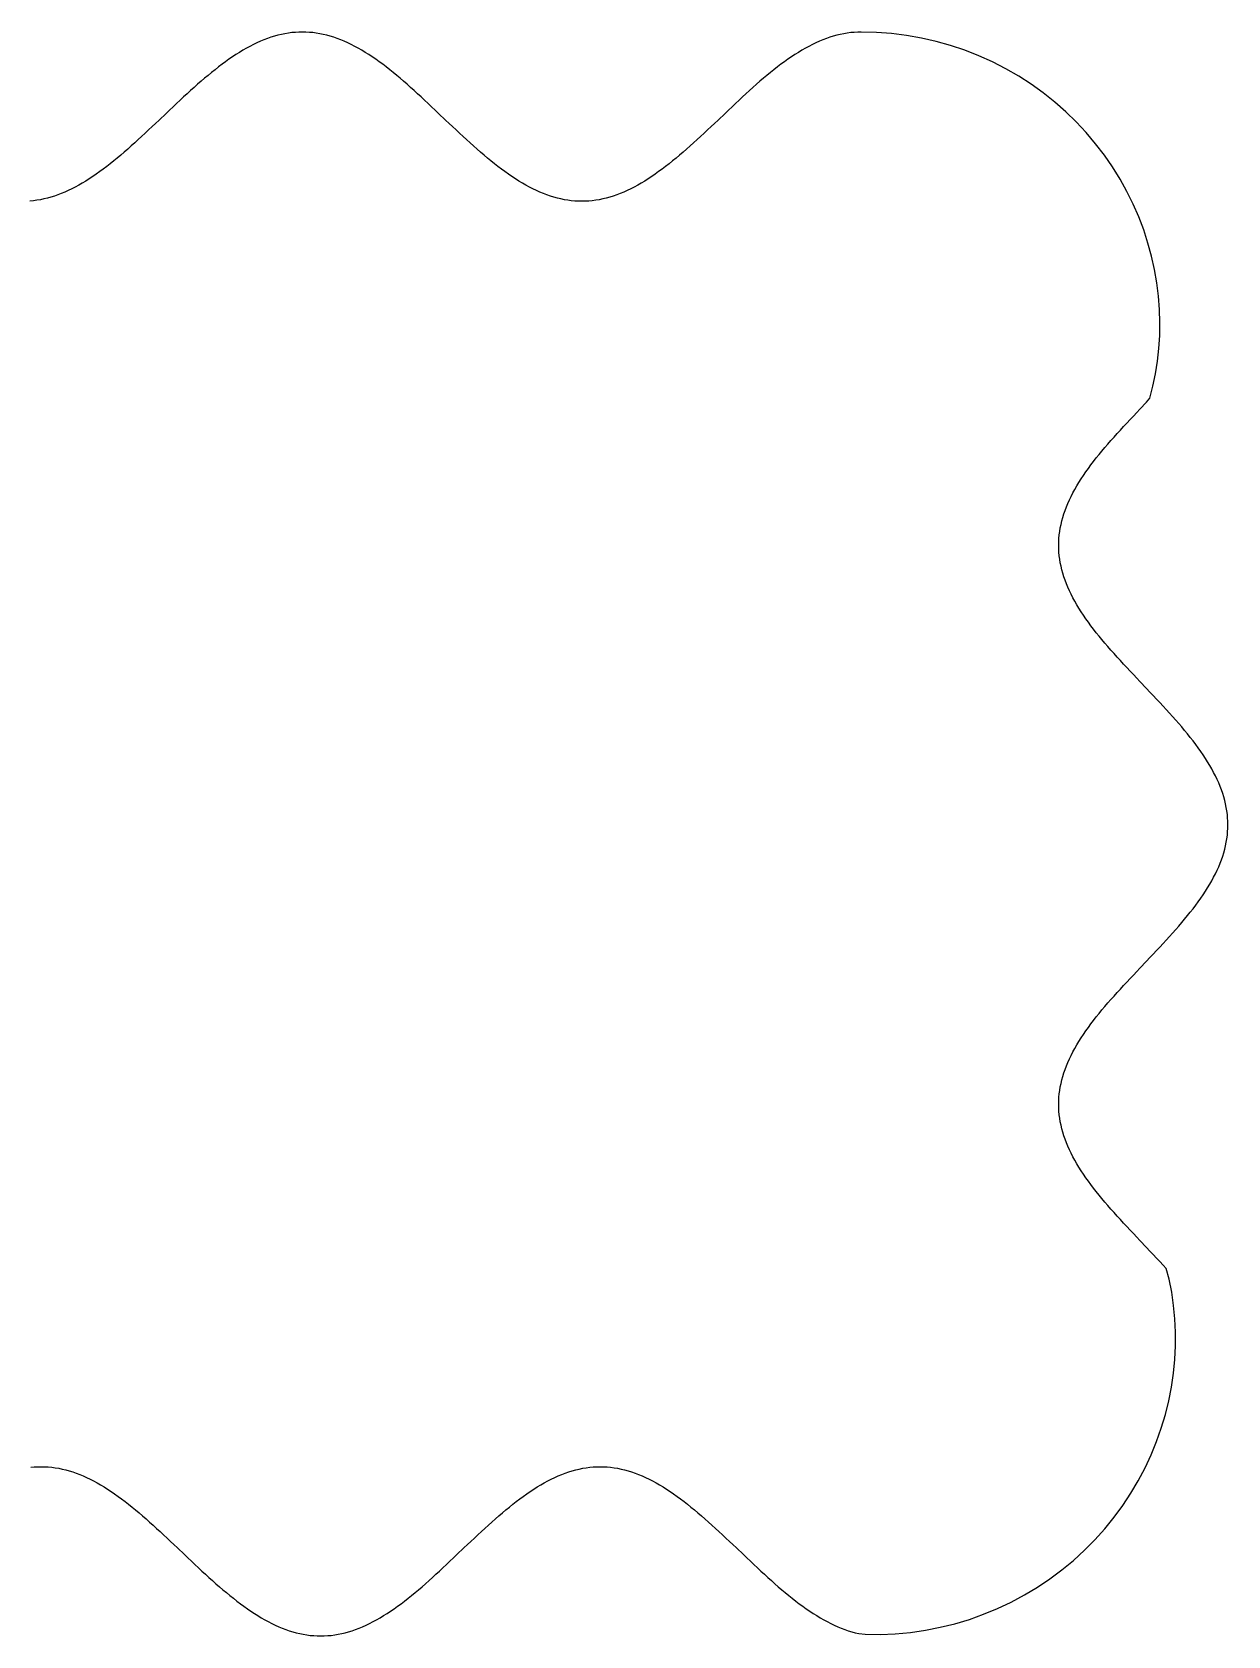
# Model space of a CAD drawing. Header units: metres. Extents: x -17 to 67.8, y -17 to 42.
# Drawn here: x 25.4 to 67.8, y -17 to 39.9 of the extents above; entities that cross this region are included whole.
import ezdxf

# ---------------------------------------------------------------- set-up
doc = ezdxf.new("R2010")
doc.units = ezdxf.units.M

msp = doc.modelspace()

# ---------------------------------------------------------------- linework, layer by layer
for p, q in [((34.3638, 39.8024), (34.2399, 39.7771)), ((34.4876, 39.8231), (34.3638, 39.8024)), ((34.6115, 39.8392), (34.4876, 39.8231)), ((34.7353, 39.8507), (34.6115, 39.8392)), ((34.8592, 39.8577), (34.7353, 39.8507)), ((34.983, 39.86), (34.8592, 39.8577)), ((35.1069, 39.8577), (34.983, 39.86)), ((35.2307, 39.8507), (35.1069, 39.8577)), ((35.3546, 39.8392), (35.2307, 39.8507)), ((35.4785, 39.8231), (35.3546, 39.8392)), ((35.6023, 39.8024), (35.4785, 39.8231)), ((35.7262, 39.7771), (35.6023, 39.8024)), ((54.1807, 39.8024), (54.0569, 39.7771)), ((54.3046, 39.8231), (54.1807, 39.8024)), ((54.4284, 39.8392), (54.3046, 39.8231)), ((54.5523, 39.8507), (54.4284, 39.8392)), ((54.6761, 39.8577), (54.5523, 39.8507)), ((54.8, 39.86), (54.6761, 39.8577)), ((55.3365, 39.8466), (54.8, 39.86)), ((55.8714, 39.8065), (55.3365, 39.8466)), ((56.4034, 39.7398), (55.8714, 39.8065)), ((33.0013, 39.287), (32.8775, 39.2159)), ((33.1252, 39.3544), (33.0013, 39.287)), ((33.2491, 39.4179), (33.1252, 39.3544)), ((33.3729, 39.4775), (33.2491, 39.4179)), ((33.4968, 39.533), (33.3729, 39.4775)), ((33.6206, 39.5844), (33.4968, 39.533)), ((33.7445, 39.6316), (33.6206, 39.5844)), ((33.8683, 39.6746), (33.7445, 39.6316)), ((33.9922, 39.7132), (33.8683, 39.6746)), ((34.116, 39.7474), (33.9922, 39.7132)), ((34.2399, 39.7771), (34.116, 39.7474)), ((35.85, 39.7474), (35.7262, 39.7771)), ((35.9739, 39.7132), (35.85, 39.7474)), ((36.0977, 39.6746), (35.9739, 39.7132)), ((36.2216, 39.6316), (36.0977, 39.6746)), ((36.3455, 39.5844), (36.2216, 39.6316)), ((36.4693, 39.533), (36.3455, 39.5844)), ((36.5932, 39.4775), (36.4693, 39.533)), ((36.717, 39.4179), (36.5932, 39.4775)), ((36.8409, 39.3544), (36.717, 39.4179)), ((36.9647, 39.287), (36.8409, 39.3544)), ((37.0886, 39.2159), (36.9647, 39.287)), ((52.8183, 39.287), (52.6944, 39.2159)), ((52.9422, 39.3544), (52.8183, 39.287)), ((53.066, 39.4179), (52.9422, 39.3544)), ((53.1899, 39.4775), (53.066, 39.4179)), ((53.3137, 39.533), (53.1899, 39.4775)), ((53.4376, 39.5844), (53.3137, 39.533)), ((53.5614, 39.6316), (53.4376, 39.5844)), ((53.6853, 39.6746), (53.5614, 39.6316)), ((53.8091, 39.7132), (53.6853, 39.6746)), ((53.933, 39.7474), (53.8091, 39.7132)), ((54.0569, 39.7771), (53.933, 39.7474)), ((56.931, 39.6467), (56.4034, 39.7398)), ((57.4527, 39.5276), (56.931, 39.6467)), ((57.9671, 39.3828), (57.4527, 39.5276)), ((58.4728, 39.2129), (57.9671, 39.3828)), ((32.1344, 38.7173), (32.0105, 38.6234)), ((32.2582, 38.8083), (32.1344, 38.7173)), ((32.3821, 38.8964), (32.2582, 38.8083)), ((32.5059, 38.9813), (32.3821, 38.8964)), ((32.6298, 39.063), (32.5059, 38.9813)), ((32.7536, 39.1412), (32.6298, 39.063)), ((32.8775, 39.2159), (32.7536, 39.1412)), ((37.2124, 39.1412), (37.0886, 39.2159)), ((37.3363, 39.063), (37.2124, 39.1412)), ((37.4602, 38.9813), (37.3363, 39.063)), ((37.584, 38.8964), (37.4602, 38.9813)), ((37.7079, 38.8083), (37.584, 38.8964)), ((37.8317, 38.7173), (37.7079, 38.8083)), ((37.9556, 38.6234), (37.8317, 38.7173)), ((51.9513, 38.7173), (51.8275, 38.6234)), ((52.0752, 38.8083), (51.9513, 38.7173)), ((52.199, 38.8964), (52.0752, 38.8083)), ((52.3229, 38.9813), (52.199, 38.8964)), ((52.4467, 39.063), (52.3229, 38.9813)), ((52.5706, 39.1412), (52.4467, 39.063)), ((52.6944, 39.2159), (52.5706, 39.1412)), ((58.9684, 39.0185), (58.4728, 39.2129)), ((59.4527, 38.8001), (58.9684, 39.0185)), ((59.9243, 38.5585), (59.4527, 38.8001)), ((31.3912, 38.116), (31.2674, 38.008)), ((31.5151, 38.222), (31.3912, 38.116)), ((31.6389, 38.3259), (31.5151, 38.222)), ((31.7628, 38.4275), (31.6389, 38.3259)), ((31.8866, 38.5267), (31.7628, 38.4275)), ((32.0105, 38.6234), (31.8866, 38.5267)), ((38.0794, 38.5267), (37.9556, 38.6234)), ((38.2033, 38.4275), (38.0794, 38.5267)), ((38.3271, 38.3259), (38.2033, 38.4275)), ((38.451, 38.222), (38.3271, 38.3259)), ((38.5749, 38.116), (38.451, 38.222)), ((38.6987, 38.008), (38.5749, 38.116)), ((51.2082, 38.116), (51.0843, 38.008)), ((51.332, 38.222), (51.2082, 38.116)), ((51.4559, 38.3259), (51.332, 38.222)), ((51.5797, 38.4275), (51.4559, 38.3259)), ((51.7036, 38.5267), (51.5797, 38.4275)), ((51.8275, 38.6234), (51.7036, 38.5267)), ((60.382, 38.2947), (59.9243, 38.5585)), ((60.8248, 38.0093), (60.382, 38.2947)), ((30.7719, 37.5603), (30.6481, 37.4453)), ((30.8958, 37.6743), (30.7719, 37.5603)), ((31.0196, 37.787), (30.8958, 37.6743)), ((31.1435, 37.8983), (31.0196, 37.787)), ((31.2674, 38.008), (31.1435, 37.8983)), ((38.8226, 37.8983), (38.6987, 38.008)), ((38.9464, 37.787), (38.8226, 37.8983)), ((39.0703, 37.6743), (38.9464, 37.787)), ((39.1941, 37.5603), (39.0703, 37.6743)), ((39.318, 37.4453), (39.1941, 37.5603)), ((50.5889, 37.5603), (50.465, 37.4453)), ((50.7127, 37.6743), (50.5889, 37.5603)), ((50.8366, 37.787), (50.7127, 37.6743)), ((50.9605, 37.8983), (50.8366, 37.787)), ((51.0843, 38.008), (50.9605, 37.8983)), ((61.2514, 37.7034), (60.8248, 38.0093)), ((61.6609, 37.378), (61.2514, 37.7034)), ((30.1526, 36.9778), (29.9049, 36.7422)), ((30.2765, 37.0954), (30.1526, 36.9778)), ((30.4004, 37.2126), (30.2765, 37.0954)), ((30.5242, 37.3293), (30.4004, 37.2126)), ((30.6481, 37.4453), (30.5242, 37.3293)), ((39.4418, 37.3293), (39.318, 37.4453)), ((39.5657, 37.2126), (39.4418, 37.3293)), ((39.6896, 37.0954), (39.5657, 37.2126)), ((39.8134, 36.9778), (39.6896, 37.0954)), ((40.0611, 36.7422), (39.8134, 36.9778)), ((49.9696, 36.9778), (49.7219, 36.7422)), ((50.0935, 37.0954), (49.9696, 36.9778)), ((50.2173, 37.2126), (50.0935, 37.0954)), ((50.3412, 37.3293), (50.2173, 37.2126)), ((50.465, 37.4453), (50.3412, 37.3293)), ((62.0524, 37.0341), (61.6609, 37.378)), ((62.4248, 36.673), (62.0524, 37.0341)), ((29.5334, 36.3907), (29.4095, 36.2747)), ((29.6572, 36.5074), (29.5334, 36.3907)), ((29.7811, 36.6246), (29.6572, 36.5074)), ((29.9049, 36.7422), (29.7811, 36.6246)), ((40.185, 36.6246), (40.0611, 36.7422)), ((40.3088, 36.5074), (40.185, 36.6246)), ((40.4327, 36.3907), (40.3088, 36.5074)), ((40.5565, 36.2747), (40.4327, 36.3907)), ((49.3503, 36.3907), (49.2265, 36.2747)), ((49.4742, 36.5074), (49.3503, 36.3907)), ((49.598, 36.6246), (49.4742, 36.5074)), ((49.7219, 36.7422), (49.598, 36.6246)), ((62.7774, 36.2956), (62.4248, 36.673)), ((29.0379, 35.9329), (28.9141, 35.8216)), ((29.1618, 36.0457), (29.0379, 35.9329)), ((29.2857, 36.1597), (29.1618, 36.0457)), ((29.4095, 36.2747), (29.2857, 36.1597)), ((40.6804, 36.1597), (40.5565, 36.2747)), ((40.8043, 36.0457), (40.6804, 36.1597)), ((40.9281, 35.9329), (40.8043, 36.0457)), ((41.052, 35.8216), (40.9281, 35.9329)), ((48.8549, 35.9329), (48.731, 35.8216)), ((48.9788, 36.0457), (48.8549, 35.9329)), ((49.1026, 36.1597), (48.9788, 36.0457)), ((49.2265, 36.2747), (49.1026, 36.1597)), ((63.1095, 35.9033), (62.7774, 36.2956)), ((63.4204, 35.4972), (63.1095, 35.9033)), ((28.2948, 35.2925), (28.171, 35.1933)), ((28.4187, 35.3941), (28.2948, 35.2925)), ((28.5425, 35.498), (28.4187, 35.3941)), ((28.6664, 35.604), (28.5425, 35.498)), ((28.7902, 35.7119), (28.6664, 35.604)), ((28.9141, 35.8216), (28.7902, 35.7119)), ((41.1758, 35.7119), (41.052, 35.8216)), ((41.2997, 35.604), (41.1758, 35.7119)), ((41.4236, 35.498), (41.2997, 35.604)), ((41.5474, 35.3941), (41.4236, 35.498)), ((41.6713, 35.2925), (41.5474, 35.3941)), ((41.7951, 35.1933), (41.6713, 35.2925)), ((48.1118, 35.2925), (47.9879, 35.1933)), ((48.2356, 35.3941), (48.1118, 35.2925)), ((48.3595, 35.498), (48.2356, 35.3941)), ((48.4833, 35.604), (48.3595, 35.498)), ((48.6072, 35.7119), (48.4833, 35.604)), ((48.731, 35.8216), (48.6072, 35.7119)), ((63.7095, 35.0787), (63.4204, 35.4972)), ((27.5517, 34.7387), (27.4278, 34.657)), ((27.6755, 34.8236), (27.5517, 34.7387)), ((27.7994, 34.9117), (27.6755, 34.8236)), ((27.9232, 35.0027), (27.7994, 34.9117)), ((28.0471, 35.0966), (27.9232, 35.0027)), ((28.171, 35.1933), (28.0471, 35.0966)), ((41.919, 35.0966), (41.7951, 35.1933)), ((42.0428, 35.0027), (41.919, 35.0966)), ((42.1667, 34.9117), (42.0428, 35.0027)), ((42.2905, 34.8236), (42.1667, 34.9117)), ((42.4144, 34.7387), (42.2905, 34.8236)), ((42.5383, 34.657), (42.4144, 34.7387)), ((47.3686, 34.7387), (47.2448, 34.657)), ((47.4925, 34.8236), (47.3686, 34.7387)), ((47.6163, 34.9117), (47.4925, 34.8236)), ((47.7402, 35.0027), (47.6163, 34.9117)), ((47.8641, 35.0966), (47.7402, 35.0027)), ((47.9879, 35.1933), (47.8641, 35.0966)), ((63.9764, 34.649), (63.7095, 35.0787)), ((26.437, 34.1356), (26.3131, 34.0883)), ((26.5608, 34.187), (26.437, 34.1356)), ((26.6847, 34.2425), (26.5608, 34.187)), ((26.8085, 34.3021), (26.6847, 34.2425)), ((26.9324, 34.3656), (26.8085, 34.3021)), ((27.0563, 34.4329), (26.9324, 34.3656)), ((27.1801, 34.504), (27.0563, 34.4329)), ((27.304, 34.5788), (27.1801, 34.504)), ((27.4278, 34.657), (27.304, 34.5788)), ((42.6621, 34.5788), (42.5383, 34.657)), ((42.786, 34.504), (42.6621, 34.5788)), ((42.9098, 34.4329), (42.786, 34.504)), ((43.0337, 34.3656), (42.9098, 34.4329)), ((43.1575, 34.3021), (43.0337, 34.3656)), ((43.2814, 34.2425), (43.1575, 34.3021)), ((43.4052, 34.187), (43.2814, 34.2425)), ((43.5291, 34.1356), (43.4052, 34.187)), ((43.653, 34.0883), (43.5291, 34.1356)), ((46.2539, 34.1356), (46.1301, 34.0883)), ((46.3778, 34.187), (46.2539, 34.1356)), ((46.5016, 34.2425), (46.3778, 34.187)), ((46.6255, 34.3021), (46.5016, 34.2425)), ((46.7494, 34.3656), (46.6255, 34.3021)), ((46.8732, 34.4329), (46.7494, 34.3656)), ((46.9971, 34.504), (46.8732, 34.4329)), ((47.1209, 34.5788), (46.9971, 34.504)), ((47.2448, 34.657), (47.1209, 34.5788)), ((64.2206, 34.2095), (63.9764, 34.649)), ((64.4419, 33.7614), (64.2206, 34.2095)), ((25.4461, 33.8808), (25.3223, 33.8692)), ((25.57, 33.8969), (25.4461, 33.8808)), ((25.6938, 33.9176), (25.57, 33.8969)), ((25.8177, 33.9429), (25.6938, 33.9176)), ((25.9415, 33.9726), (25.8177, 33.9429)), ((26.0654, 34.0068), (25.9415, 33.9726)), ((26.1893, 34.0454), (26.0654, 34.0068)), ((26.3131, 34.0883), (26.1893, 34.0454)), ((43.7768, 34.0454), (43.653, 34.0883)), ((43.9007, 34.0068), (43.7768, 34.0454)), ((44.0245, 33.9726), (43.9007, 34.0068)), ((44.1484, 33.9429), (44.0245, 33.9726)), ((44.2722, 33.9176), (44.1484, 33.9429)), ((44.3961, 33.8969), (44.2722, 33.9176)), ((44.5199, 33.8808), (44.3961, 33.8969)), ((44.6438, 33.8692), (44.5199, 33.8808)), ((44.7677, 33.8623), (44.6438, 33.8692)), ((44.8915, 33.86), (44.7677, 33.8623)), ((45.0154, 33.8623), (44.8915, 33.86)), ((45.1392, 33.8692), (45.0154, 33.8623)), ((45.2631, 33.8808), (45.1392, 33.8692)), ((45.3869, 33.8969), (45.2631, 33.8808)), ((45.5108, 33.9176), (45.3869, 33.8969)), ((45.6346, 33.9429), (45.5108, 33.9176)), ((45.7585, 33.9726), (45.6346, 33.9429)), ((45.8824, 34.0068), (45.7585, 33.9726)), ((46.0062, 34.0454), (45.8824, 34.0068)), ((46.1301, 34.0883), (46.0062, 34.0454)), ((64.6399, 33.3061), (64.4419, 33.7614)), ((64.8146, 32.8449), (64.6399, 33.3061)), ((64.9659, 32.3791), (64.8146, 32.8449)), ((65.0938, 31.9101), (64.9659, 32.3791)), ((65.1984, 31.439), (65.0938, 31.9101)), ((65.2798, 30.9673), (65.1984, 31.439)), ((65.3384, 30.496), (65.2798, 30.9673)), ((65.3744, 30.0265), (65.3384, 30.496)), ((65.3882, 29.5598), (65.3744, 30.0265)), ((65.3513, 28.6397), (65.3804, 29.0972)), ((65.3804, 29.0972), (65.3882, 29.5598)), ((65.3016, 28.1882), (65.3513, 28.6397)), ((65.2319, 27.7439), (65.3016, 28.1882)), ((65.0354, 26.88), (65.1429, 27.3075)), ((65.1429, 27.3075), (65.2319, 27.7439)), ((64.6822, 26.4943), (64.9178, 26.742)), ((64.9178, 26.742), (65.0354, 26.88)), ((64.3307, 26.1227), (64.4474, 26.2466)), ((64.4474, 26.2466), (64.5646, 26.3704)), ((64.5646, 26.3704), (64.6822, 26.4943)), ((63.7616, 25.5034), (63.8729, 25.6273)), ((63.8729, 25.6273), (63.9857, 25.7511)), ((63.9857, 25.7511), (64.0997, 25.875)), ((64.0997, 25.875), (64.2147, 25.9989)), ((64.2147, 25.9989), (64.3307, 26.1227)), ((63.3341, 25.008), (63.438, 25.1319)), ((63.438, 25.1319), (63.544, 25.2557)), ((63.544, 25.2557), (63.6519, 25.3796)), ((63.6519, 25.3796), (63.7616, 25.5034)), ((62.8517, 24.3887), (62.9427, 24.5126)), ((62.9427, 24.5126), (63.0366, 24.6364)), ((63.0366, 24.6364), (63.1333, 24.7603)), ((63.1333, 24.7603), (63.2325, 24.8842)), ((63.2325, 24.8842), (63.3341, 25.008)), ((62.444, 23.7695), (62.5188, 23.8933)), ((62.5188, 23.8933), (62.597, 24.0172)), ((62.597, 24.0172), (62.6787, 24.141)), ((62.6787, 24.141), (62.7636, 24.2649)), ((62.7636, 24.2649), (62.8517, 24.3887)), ((62.1825, 23.274), (62.2421, 23.3979)), ((62.2421, 23.3979), (62.3056, 23.5217)), ((62.3056, 23.5217), (62.3729, 23.6456)), ((62.3729, 23.6456), (62.444, 23.7695)), ((61.9468, 22.6548), (61.9854, 22.7786)), ((61.9854, 22.7786), (62.0284, 22.9025)), ((62.0284, 22.9025), (62.0756, 23.0263)), ((62.0756, 23.0263), (62.127, 23.1502)), ((62.127, 23.1502), (62.1825, 23.274)), ((61.8369, 22.1593), (61.8576, 22.2832)), ((61.8576, 22.2832), (61.8829, 22.407)), ((61.8829, 22.407), (61.9126, 22.5309)), ((61.9126, 22.5309), (61.9468, 22.6548)), ((61.8, 21.6639), (61.8023, 21.7878)), ((61.8023, 21.5401), (61.8, 21.6639)), ((61.8023, 21.7878), (61.8092, 21.9116)), ((61.8092, 21.9116), (61.8208, 22.0355)), ((61.8208, 22.0355), (61.8369, 22.1593)), ((61.8092, 21.4162), (61.8023, 21.5401)), ((61.8208, 21.2923), (61.8092, 21.4162)), ((61.8369, 21.1685), (61.8208, 21.2923)), ((61.8576, 21.0446), (61.8369, 21.1685)), ((61.8829, 20.9208), (61.8576, 21.0446)), ((61.9126, 20.7969), (61.8829, 20.9208)), ((61.9468, 20.673), (61.9126, 20.7969)), ((61.9854, 20.5492), (61.9468, 20.673)), ((62.0284, 20.4253), (61.9854, 20.5492)), ((62.0756, 20.3015), (62.0284, 20.4253)), ((62.127, 20.1776), (62.0756, 20.3015)), ((62.1825, 20.0538), (62.127, 20.1776)), ((62.2421, 19.9299), (62.1825, 20.0538)), ((62.3056, 19.8061), (62.2421, 19.9299)), ((62.3729, 19.6822), (62.3056, 19.8061)), ((62.444, 19.5583), (62.3729, 19.6822)), ((62.5188, 19.4345), (62.444, 19.5583)), ((62.597, 19.3106), (62.5188, 19.4345)), ((62.6787, 19.1868), (62.597, 19.3106)), ((62.7636, 19.0629), (62.6787, 19.1868)), ((62.8517, 18.9391), (62.7636, 19.0629)), ((62.9427, 18.8152), (62.8517, 18.9391)), ((63.0366, 18.6914), (62.9427, 18.8152)), ((63.1333, 18.5675), (63.0366, 18.6914)), ((63.2325, 18.4436), (63.1333, 18.5675)), ((63.3341, 18.3198), (63.2325, 18.4436)), ((63.438, 18.1959), (63.3341, 18.3198)), ((63.544, 18.0721), (63.438, 18.1959)), ((63.6519, 17.9482), (63.544, 18.0721)), ((63.7616, 17.8244), (63.6519, 17.9482)), ((63.8729, 17.7005), (63.7616, 17.8244)), ((63.9857, 17.5767), (63.8729, 17.7005)), ((64.0997, 17.4528), (63.9857, 17.5767)), ((64.2147, 17.3289), (64.0997, 17.4528)), ((64.3307, 17.2051), (64.2147, 17.3289)), ((64.4474, 17.0812), (64.3307, 17.2051)), ((64.5646, 16.9574), (64.4474, 17.0812)), ((64.6822, 16.8335), (64.5646, 16.9574)), ((64.9178, 16.5858), (64.6822, 16.8335)), ((65.0354, 16.462), (64.9178, 16.5858)), ((65.1526, 16.3381), (65.0354, 16.462)), ((65.2693, 16.2142), (65.1526, 16.3381)), ((65.3853, 16.0904), (65.2693, 16.2142)), ((65.5003, 15.9665), (65.3853, 16.0904)), ((65.6143, 15.8427), (65.5003, 15.9665)), ((65.7271, 15.7188), (65.6143, 15.8427)), ((65.8383, 15.595), (65.7271, 15.7188)), ((65.948, 15.4711), (65.8383, 15.595)), ((66.056, 15.3472), (65.948, 15.4711)), ((66.162, 15.2234), (66.056, 15.3472)), ((66.2659, 15.0995), (66.162, 15.2234)), ((66.3675, 14.9757), (66.2659, 15.0995)), ((66.4667, 14.8518), (66.3675, 14.9757)), ((66.5634, 14.728), (66.4667, 14.8518)), ((66.6573, 14.6041), (66.5634, 14.728)), ((66.7483, 14.4803), (66.6573, 14.6041)), ((66.8364, 14.3564), (66.7483, 14.4803)), ((66.9213, 14.2325), (66.8364, 14.3564)), ((67.003, 14.1087), (66.9213, 14.2325)), ((67.0812, 13.9848), (67.003, 14.1087)), ((67.1559, 13.861), (67.0812, 13.9848)), ((67.2271, 13.7371), (67.1559, 13.861)), ((67.2944, 13.6133), (67.2271, 13.7371)), ((67.3579, 13.4894), (67.2944, 13.6133)), ((67.4175, 13.3656), (67.3579, 13.4894)), ((67.473, 13.2417), (67.4175, 13.3656)), ((67.5244, 13.1178), (67.473, 13.2417)), ((67.5716, 12.994), (67.5244, 13.1178)), ((67.6146, 12.8701), (67.5716, 12.994)), ((67.6532, 12.7463), (67.6146, 12.8701)), ((67.6874, 12.6224), (67.6532, 12.7463)), ((67.7171, 12.4986), (67.6874, 12.6224)), ((67.7424, 12.3747), (67.7171, 12.4986)), ((67.7631, 12.2509), (67.7424, 12.3747)), ((67.7792, 12.127), (67.7631, 12.2509)), ((67.7907, 12.0031), (67.7792, 12.127)), ((67.7977, 11.8793), (67.7907, 12.0031)), ((67.7631, 11.26), (67.7792, 11.3839)), ((67.7792, 11.3839), (67.7907, 11.5077)), ((67.7907, 11.5077), (67.7977, 11.6316)), ((67.8, 11.7554), (67.7977, 11.8793)), ((67.7977, 11.6316), (67.8, 11.7554)), ((67.6532, 10.7646), (67.6874, 10.8884)), ((67.6874, 10.8884), (67.7171, 11.0123)), ((67.7171, 11.0123), (67.7424, 11.1361)), ((67.7424, 11.1361), (67.7631, 11.26)), ((67.4175, 10.1453), (67.473, 10.2691)), ((67.473, 10.2691), (67.5244, 10.393)), ((67.5244, 10.393), (67.5716, 10.5169)), ((67.5716, 10.5169), (67.6146, 10.6407)), ((67.6146, 10.6407), (67.6532, 10.7646)), ((67.1559, 9.64987), (67.2271, 9.77373)), ((67.2271, 9.77373), (67.2944, 9.89758)), ((67.2944, 9.89758), (67.3579, 10.0214)), ((67.3579, 10.0214), (67.4175, 10.1453)), ((66.7483, 9.03059), (66.8364, 9.15445)), ((66.8364, 9.15445), (66.9213, 9.27831)), ((66.9213, 9.27831), (67.003, 9.40216)), ((67.003, 9.40216), (67.0812, 9.52602)), ((67.0812, 9.52602), (67.1559, 9.64987)), ((66.2659, 8.41132), (66.3675, 8.53517)), ((66.3675, 8.53517), (66.4667, 8.65903)), ((66.4667, 8.65903), (66.5634, 8.78288)), ((66.5634, 8.78288), (66.6573, 8.90674)), ((66.6573, 8.90674), (66.7483, 9.03059)), ((65.8383, 7.91589), (65.948, 8.03975)), ((65.948, 8.03975), (66.056, 8.1636)), ((66.056, 8.1636), (66.162, 8.28746)), ((66.162, 8.28746), (66.2659, 8.41132)), ((65.2693, 7.29662), (65.3853, 7.42047)), ((65.3853, 7.42047), (65.5003, 7.54433)), ((65.5003, 7.54433), (65.6143, 7.66818)), ((65.6143, 7.66818), (65.7271, 7.79204)), ((65.7271, 7.79204), (65.8383, 7.91589)), ((64.6822, 6.67734), (64.9178, 6.92505)), ((64.9178, 6.92505), (65.0354, 7.0489)), ((65.0354, 7.0489), (65.1526, 7.17276)), ((65.1526, 7.17276), (65.2693, 7.29662)), ((64.2147, 6.1819), (64.3307, 6.30576)), ((64.3307, 6.30576), (64.4474, 6.42963)), ((64.4474, 6.42963), (64.5646, 6.55348)), ((64.5646, 6.55348), (64.6822, 6.67734)), ((63.6519, 5.56262), (63.7616, 5.68648)), ((63.7616, 5.68648), (63.8729, 5.81033)), ((63.8729, 5.81033), (63.9857, 5.93419)), ((63.9857, 5.93419), (64.0997, 6.05804)), ((64.0997, 6.05804), (64.2147, 6.1819)), ((63.2325, 5.0672), (63.3341, 5.19106)), ((63.3341, 5.19106), (63.438, 5.31491)), ((63.438, 5.31491), (63.544, 5.43877)), ((63.544, 5.43877), (63.6519, 5.56262)), ((62.7636, 4.44792), (62.8517, 4.57178)), ((62.8517, 4.57178), (62.9427, 4.69563)), ((62.9427, 4.69563), (63.0366, 4.81949)), ((63.0366, 4.81949), (63.1333, 4.94334)), ((63.1333, 4.94334), (63.2325, 5.0672)), ((62.444, 3.9525), (62.5188, 4.07635)), ((62.5188, 4.07635), (62.597, 4.20021)), ((62.597, 4.20021), (62.6787, 4.32407)), ((62.6787, 4.32407), (62.7636, 4.44792)), ((62.127, 3.33322), (62.1825, 3.45708)), ((62.1825, 3.45708), (62.2421, 3.58093)), ((62.2421, 3.58093), (62.3056, 3.70479)), ((62.3056, 3.70479), (62.3729, 3.82864)), ((62.3729, 3.82864), (62.444, 3.9525)), ((61.9468, 2.8378), (61.9854, 2.96165)), ((61.9854, 2.96165), (62.0284, 3.08551)), ((62.0284, 3.08551), (62.0756, 3.20937)), ((62.0756, 3.20937), (62.127, 3.33322)), ((61.8208, 2.21852), (61.8369, 2.34238)), ((61.8369, 2.34238), (61.8576, 2.46623)), ((61.8576, 2.46623), (61.8829, 2.59009)), ((61.8829, 2.59009), (61.9126, 2.71394)), ((61.9126, 2.71394), (61.9468, 2.8378)), ((61.8, 1.84695), (61.8023, 1.97081)), ((61.8023, 1.7231), (61.8, 1.84695)), ((61.8023, 1.97081), (61.8092, 2.09467)), ((61.8092, 1.59924), (61.8023, 1.7231)), ((61.8092, 2.09467), (61.8208, 2.21852)), ((61.8208, 1.47539), (61.8092, 1.59924)), ((61.8369, 1.35152), (61.8208, 1.47539)), ((61.8576, 1.22766), (61.8369, 1.35152)), ((61.8829, 1.10381), (61.8576, 1.22766)), ((61.9126, 0.97995), (61.8829, 1.10381)), ((61.9468, 0.85609), (61.9126, 0.97995)), ((61.9854, 0.73224), (61.9468, 0.85609)), ((62.0284, 0.60838), (61.9854, 0.73224)), ((62.0756, 0.48453), (62.0284, 0.60838)), ((62.127, 0.36067), (62.0756, 0.48453)), ((62.1825, 0.23682), (62.127, 0.36067)), ((62.2421, 0.11296), (62.1825, 0.23682)), ((62.3056, -0.01088), (62.2421, 0.11296)), ((62.3729, -0.13473), (62.3056, -0.01088)), ((62.444, -0.25859), (62.3729, -0.13473)), ((62.5188, -0.38245), (62.444, -0.25859)), ((62.597, -0.5063), (62.5188, -0.38245)), ((62.6787, -0.63016), (62.597, -0.5063)), ((62.7636, -0.75401), (62.6787, -0.63016)), ((62.8517, -0.87787), (62.7636, -0.75401)), ((62.9427, -1.00172), (62.8517, -0.87787)), ((63.0366, -1.12558), (62.9427, -1.00172)), ((63.1333, -1.24944), (63.0366, -1.12558)), ((63.2325, -1.37329), (63.1333, -1.24944)), ((63.3341, -1.49715), (63.2325, -1.37329)), ((63.438, -1.621), (63.3341, -1.49715)), ((63.544, -1.74486), (63.438, -1.621)), ((63.6519, -1.86871), (63.544, -1.74486)), ((63.7616, -1.99257), (63.6519, -1.86871)), ((63.8729, -2.11642), (63.7616, -1.99257)), ((63.9857, -2.24028), (63.8729, -2.11642)), ((64.0997, -2.36414), (63.9857, -2.24028)), ((64.2147, -2.48799), (64.0997, -2.36414)), ((64.3307, -2.61185), (64.2147, -2.48799)), ((64.4474, -2.7357), (64.3307, -2.61185)), ((64.5646, -2.85956), (64.4474, -2.7357)), ((64.6822, -2.98341), (64.5646, -2.85956)), ((64.9178, -3.23112), (64.6822, -2.98341)), ((65.0354, -3.35498), (64.9178, -3.23112)), ((65.1526, -3.47884), (65.0354, -3.35498)), ((65.2693, -3.60271), (65.1526, -3.47884)), ((65.3853, -3.72656), (65.2693, -3.60271)), ((65.5003, -3.85042), (65.3853, -3.72656)), ((65.6143, -3.97427), (65.5003, -3.85042)), ((65.7212, -4.35736), (65.6143, -3.97427)), ((65.8081, -4.81604), (65.7212, -4.35736)), ((65.8741, -5.2823), (65.8081, -4.81604)), ((65.9183, -5.75511), (65.8741, -5.2823)), ((65.9403, -6.23334), (65.9183, -5.75511)), ((65.9396, -6.71585), (65.9403, -6.23334)), ((65.9156, -7.20143), (65.9396, -6.71585)), ((65.8682, -7.68886), (65.9156, -7.20143)), ((65.7968, -8.17685), (65.8682, -7.68886)), ((65.7014, -8.66412), (65.7968, -8.17685)), ((65.5818, -9.14932), (65.7014, -8.66412)), ((65.2698, -10.1082), (65.4379, -9.63115)), ((65.4379, -9.63115), (65.5818, -9.14932)), ((65.0775, -10.5791), (65.2698, -10.1082)), ((64.8613, -11.0426), (65.0775, -10.5791)), ((25.3539, -11.0208), (25.4777, -11.0092)), ((25.4777, -11.0092), (25.6016, -11.0023)), ((25.6016, -11.0023), (25.7254, -11)), ((25.7254, -11), (25.8493, -11.0023)), ((25.8493, -11.0023), (25.9731, -11.0092)), ((25.9731, -11.0092), (26.097, -11.0208)), ((26.097, -11.0208), (26.2209, -11.0369)), ((26.2209, -11.0369), (26.3447, -11.0576)), ((26.3447, -11.0576), (26.4686, -11.0829)), ((26.4686, -11.0829), (26.5924, -11.1126)), ((26.5924, -11.1126), (26.7163, -11.1468)), ((26.7163, -11.1468), (26.8401, -11.1854)), ((26.8401, -11.1854), (26.964, -11.2283)), ((26.964, -11.2283), (27.0878, -11.2756)), ((27.0878, -11.2756), (27.2117, -11.327)), ((27.2117, -11.327), (27.3356, -11.3825)), ((43.9323, -11.3825), (44.0561, -11.327)), ((44.0561, -11.327), (44.18, -11.2756)), ((44.18, -11.2756), (44.3038, -11.2283)), ((44.3038, -11.2283), (44.4277, -11.1854)), ((44.4277, -11.1854), (44.5515, -11.1468)), ((44.5515, -11.1468), (44.6754, -11.1126)), ((44.6754, -11.1126), (44.7992, -11.0829)), ((44.7992, -11.0829), (44.9231, -11.0576)), ((44.9231, -11.0576), (45.047, -11.0369)), ((45.047, -11.0369), (45.1708, -11.0208)), ((45.1708, -11.0208), (45.2947, -11.0092)), ((45.2947, -11.0092), (45.4185, -11.0023)), ((45.4185, -11.0023), (45.5424, -11)), ((45.5424, -11), (45.6662, -11.0023)), ((45.6662, -11.0023), (45.7901, -11.0092)), ((45.7901, -11.0092), (45.914, -11.0208)), ((45.914, -11.0208), (46.0378, -11.0369)), ((46.0378, -11.0369), (46.1617, -11.0576)), ((46.1617, -11.0576), (46.2855, -11.0829)), ((46.2855, -11.0829), (46.4094, -11.1126)), ((46.4094, -11.1126), (46.5332, -11.1468)), ((46.5332, -11.1468), (46.6571, -11.1854)), ((46.6571, -11.1854), (46.7809, -11.2283)), ((46.7809, -11.2283), (46.9048, -11.2756)), ((46.9048, -11.2756), (47.0287, -11.327)), ((47.0287, -11.327), (47.1525, -11.3825)), ((64.6215, -11.4972), (64.8613, -11.0426)), ((27.3356, -11.3825), (27.4594, -11.4421)), ((27.4594, -11.4421), (27.5833, -11.5056)), ((27.5833, -11.5056), (27.7071, -11.5729)), ((27.7071, -11.5729), (27.831, -11.644)), ((27.831, -11.644), (27.9548, -11.7188)), ((27.9548, -11.7188), (28.0787, -11.797)), ((28.0787, -11.797), (28.2025, -11.8787)), ((28.2025, -11.8787), (28.3264, -11.9636)), ((42.9414, -11.9636), (43.0653, -11.8787)), ((43.0653, -11.8787), (43.1891, -11.797)), ((43.1891, -11.797), (43.313, -11.7188)), ((43.313, -11.7188), (43.4368, -11.644)), ((43.4368, -11.644), (43.5607, -11.5729)), ((43.5607, -11.5729), (43.6845, -11.5056)), ((43.6845, -11.5056), (43.8084, -11.4421)), ((43.8084, -11.4421), (43.9323, -11.3825)), ((47.1525, -11.3825), (47.2764, -11.4421)), ((47.2764, -11.4421), (47.4002, -11.5056)), ((47.4002, -11.5056), (47.5241, -11.5729)), ((47.5241, -11.5729), (47.6479, -11.644)), ((47.6479, -11.644), (47.7718, -11.7188)), ((47.7718, -11.7188), (47.8956, -11.797)), ((47.8956, -11.797), (48.0195, -11.8787)), ((48.0195, -11.8787), (48.1434, -11.9636)), ((64.3583, -11.9416), (64.6215, -11.4972)), ((28.3264, -11.9636), (28.4503, -12.0517)), ((28.4503, -12.0517), (28.5741, -12.1427)), ((28.5741, -12.1427), (28.698, -12.2366)), ((28.698, -12.2366), (28.8218, -12.3333)), ((28.8218, -12.3333), (28.9457, -12.4325)), ((28.9457, -12.4325), (29.0695, -12.5341)), ((42.1983, -12.5341), (42.3221, -12.4325)), ((42.3221, -12.4325), (42.446, -12.3333)), ((42.446, -12.3333), (42.5698, -12.2366)), ((42.5698, -12.2366), (42.6937, -12.1427)), ((42.6937, -12.1427), (42.8176, -12.0517)), ((42.8176, -12.0517), (42.9414, -11.9636)), ((48.1434, -11.9636), (48.2672, -12.0517)), ((48.2672, -12.0517), (48.3911, -12.1427)), ((48.3911, -12.1427), (48.5149, -12.2366)), ((48.5149, -12.2366), (48.6388, -12.3333)), ((48.6388, -12.3333), (48.7626, -12.4325)), ((48.7626, -12.4325), (48.8865, -12.5341)), ((63.7642, -12.7946), (64.0724, -12.3745)), ((64.0724, -12.3745), (64.3583, -11.9416)), ((29.0695, -12.5341), (29.1934, -12.638)), ((29.1934, -12.638), (29.3172, -12.744)), ((29.3172, -12.744), (29.4411, -12.8519)), ((29.4411, -12.8519), (29.565, -12.9616)), ((29.565, -12.9616), (29.6888, -13.0729)), ((29.6888, -13.0729), (29.8127, -13.1857)), ((41.4551, -13.1857), (41.579, -13.0729)), ((41.579, -13.0729), (41.7029, -12.9616)), ((41.7029, -12.9616), (41.8267, -12.8519)), ((41.8267, -12.8519), (41.9506, -12.744)), ((41.9506, -12.744), (42.0744, -12.638)), ((42.0744, -12.638), (42.1983, -12.5341)), ((48.8865, -12.5341), (49.0103, -12.638)), ((49.0103, -12.638), (49.1342, -12.744)), ((49.1342, -12.744), (49.2581, -12.8519)), ((49.2581, -12.8519), (49.3819, -12.9616)), ((49.3819, -12.9616), (49.5058, -13.0729)), ((49.5058, -13.0729), (49.6296, -13.1857)), ((63.4343, -13.2005), (63.7642, -12.7946)), ((29.8127, -13.1857), (29.9365, -13.2997)), ((29.9365, -13.2997), (30.0604, -13.4147)), ((30.0604, -13.4147), (30.1842, -13.5307)), ((30.1842, -13.5307), (30.3081, -13.6474)), ((40.9597, -13.6474), (41.0836, -13.5307)), ((41.0836, -13.5307), (41.2074, -13.4147)), ((41.2074, -13.4147), (41.3313, -13.2997)), ((41.3313, -13.2997), (41.4551, -13.1857)), ((49.6296, -13.1857), (49.7535, -13.2997)), ((49.7535, -13.2997), (49.8773, -13.4147)), ((49.8773, -13.4147), (50.0012, -13.5307)), ((50.0012, -13.5307), (50.125, -13.6474)), ((62.7126, -13.965), (63.0835, -13.591)), ((63.0835, -13.591), (63.4343, -13.2005)), ((30.3081, -13.6474), (30.4319, -13.7646)), ((30.4319, -13.7646), (30.5558, -13.8822)), ((30.5558, -13.8822), (30.8035, -14.1178)), ((30.8035, -14.1178), (30.9274, -14.2354)), ((40.3404, -14.2354), (40.4643, -14.1178)), ((40.4643, -14.1178), (40.712, -13.8822)), ((40.712, -13.8822), (40.8359, -13.7646)), ((40.8359, -13.7646), (40.9597, -13.6474)), ((50.125, -13.6474), (50.2489, -13.7646)), ((50.2489, -13.7646), (50.3728, -13.8822)), ((50.3728, -13.8822), (50.6205, -14.1178)), ((50.6205, -14.1178), (50.7443, -14.2354)), ((62.3224, -14.3213), (62.7126, -13.965)), ((30.9274, -14.2354), (31.0512, -14.3526)), ((31.0512, -14.3526), (31.1751, -14.4693)), ((31.1751, -14.4693), (31.299, -14.5853)), ((31.299, -14.5853), (31.4228, -14.7003)), ((31.4228, -14.7003), (31.5467, -14.8143)), ((39.7211, -14.8143), (39.845, -14.7003)), ((39.845, -14.7003), (39.9689, -14.5853)), ((39.9689, -14.5853), (40.0927, -14.4693)), ((40.0927, -14.4693), (40.2166, -14.3526)), ((40.2166, -14.3526), (40.3404, -14.2354)), ((50.7443, -14.2354), (50.8682, -14.3526)), ((50.8682, -14.3526), (50.9921, -14.4693)), ((50.9921, -14.4693), (51.1159, -14.5853)), ((51.1159, -14.5853), (51.2398, -14.7003)), ((51.2398, -14.7003), (51.3636, -14.8143)), ((61.4879, -14.9762), (61.9138, -14.6587)), ((61.9138, -14.6587), (62.3224, -14.3213)), ((31.5467, -14.8143), (31.6705, -14.927)), ((31.6705, -14.927), (31.7944, -15.0383)), ((31.7944, -15.0383), (31.9182, -15.148)), ((31.9182, -15.148), (32.0421, -15.256)), ((32.0421, -15.256), (32.1659, -15.362)), ((39.1019, -15.362), (39.2257, -15.256)), ((39.2257, -15.256), (39.3496, -15.148)), ((39.3496, -15.148), (39.4734, -15.0383)), ((39.4734, -15.0383), (39.5973, -14.927)), ((39.5973, -14.927), (39.7211, -14.8143)), ((51.3636, -14.8143), (51.4875, -14.927)), ((51.4875, -14.927), (51.6113, -15.0383)), ((51.6113, -15.0383), (51.7352, -15.148)), ((51.7352, -15.148), (51.859, -15.256)), ((51.859, -15.256), (51.9829, -15.362)), ((60.5885, -15.5475), (61.0457, -15.2727)), ((61.0457, -15.2727), (61.4879, -14.9762)), ((32.1659, -15.362), (32.2898, -15.4659)), ((32.2898, -15.4659), (32.4137, -15.5675)), ((32.4137, -15.5675), (32.5375, -15.6667)), ((32.5375, -15.6667), (32.6614, -15.7634)), ((32.6614, -15.7634), (32.7852, -15.8573)), ((32.7852, -15.8573), (32.9091, -15.9483)), ((38.3587, -15.9483), (38.4826, -15.8573)), ((38.4826, -15.8573), (38.6064, -15.7634)), ((38.6064, -15.7634), (38.7303, -15.6667)), ((38.7303, -15.6667), (38.8542, -15.5675)), ((38.8542, -15.5675), (38.978, -15.4659)), ((38.978, -15.4659), (39.1019, -15.362)), ((51.9829, -15.362), (52.1068, -15.4659)), ((52.1068, -15.4659), (52.2306, -15.5675)), ((52.2306, -15.5675), (52.3545, -15.6667)), ((52.3545, -15.6667), (52.4783, -15.7634)), ((52.4783, -15.7634), (52.6022, -15.8573)), ((52.6022, -15.8573), (52.726, -15.9483)), ((59.6335, -16.0282), (60.1173, -15.7996)), ((60.1173, -15.7996), (60.5885, -15.5475)), ((32.9091, -15.9483), (33.0329, -16.0364)), ((33.0329, -16.0364), (33.1568, -16.1213)), ((33.1568, -16.1213), (33.2806, -16.203)), ((33.2806, -16.203), (33.4045, -16.2812)), ((33.4045, -16.2812), (33.5284, -16.3559)), ((33.5284, -16.3559), (33.6522, -16.427)), ((33.6522, -16.427), (33.7761, -16.4944)), ((37.4917, -16.4944), (37.6156, -16.427)), ((37.6156, -16.427), (37.7395, -16.3559)), ((37.7395, -16.3559), (37.8633, -16.2812)), ((37.8633, -16.2812), (37.9872, -16.203)), ((37.9872, -16.203), (38.111, -16.1213)), ((38.111, -16.1213), (38.2349, -16.0364)), ((38.2349, -16.0364), (38.3587, -15.9483)), ((52.726, -15.9483), (52.8499, -16.0364)), ((52.8499, -16.0364), (52.9737, -16.1213)), ((52.9737, -16.1213), (53.0976, -16.203)), ((53.0976, -16.203), (53.2215, -16.2812)), ((53.2215, -16.2812), (53.3453, -16.3559)), ((53.3453, -16.3559), (53.4692, -16.427)), ((53.4692, -16.427), (53.593, -16.4944)), ((58.1193, -16.5667), (58.6331, -16.4124)), ((58.6331, -16.4124), (59.1383, -16.2327)), ((59.1383, -16.2327), (59.6335, -16.0282)), ((33.7761, -16.4944), (33.8999, -16.5579)), ((33.8999, -16.5579), (34.0238, -16.6175)), ((34.0238, -16.6175), (34.1476, -16.673)), ((34.1476, -16.673), (34.2715, -16.7244)), ((34.2715, -16.7244), (34.3953, -16.7716)), ((34.3953, -16.7716), (34.5192, -16.8146)), ((34.5192, -16.8146), (34.6431, -16.8532)), ((34.6431, -16.8532), (34.7669, -16.8874)), ((34.7669, -16.8874), (34.8908, -16.9171)), ((34.8908, -16.9171), (35.0146, -16.9424)), ((35.0146, -16.9424), (35.1385, -16.9631)), ((35.1385, -16.9631), (35.2623, -16.9792)), ((35.2623, -16.9792), (35.3862, -16.9907)), ((35.3862, -16.9907), (35.51, -16.9977)), ((35.51, -16.9977), (35.6339, -17)), ((35.6339, -17), (35.7578, -16.9977)), ((35.7578, -16.9977), (35.8816, -16.9907)), ((35.8816, -16.9907), (36.0055, -16.9792)), ((36.0055, -16.9792), (36.1293, -16.9631)), ((36.1293, -16.9631), (36.2532, -16.9424)), ((36.2532, -16.9424), (36.377, -16.9171)), ((36.377, -16.9171), (36.5009, -16.8874)), ((36.5009, -16.8874), (36.6248, -16.8532)), ((36.6248, -16.8532), (36.7486, -16.8146)), ((36.7486, -16.8146), (36.8725, -16.7716)), ((36.8725, -16.7716), (36.9963, -16.7244)), ((36.9963, -16.7244), (37.1202, -16.673)), ((37.1202, -16.673), (37.244, -16.6175)), ((37.244, -16.6175), (37.3679, -16.5579)), ((37.3679, -16.5579), (37.4917, -16.4944)), ((53.593, -16.4944), (53.7169, -16.5579)), ((53.7169, -16.5579), (53.8407, -16.6175)), ((53.8407, -16.6175), (53.9646, -16.673)), ((53.9646, -16.673), (54.0884, -16.7244)), ((54.0884, -16.7244), (54.2123, -16.7716)), ((54.2123, -16.7716), (54.3362, -16.8146)), ((54.3362, -16.8146), (54.46, -16.8532)), ((54.46, -16.8532), (54.5839, -16.8874)), ((54.5839, -16.8874), (54.7077, -16.9171)), ((54.7077, -16.9171), (54.9363, -16.9416)), ((54.9363, -16.9416), (55.4714, -16.9457)), ((55.4714, -16.9457), (56.0066, -16.923)), ((56.0066, -16.923), (56.5405, -16.8736)), ((56.5405, -16.8736), (57.0716, -16.7976)), ((57.0716, -16.7976), (57.5983, -16.6952)), ((57.5983, -16.6952), (58.1193, -16.5667))]:
    msp.add_line(p, q)

doc.saveas('drawing.dxf')
